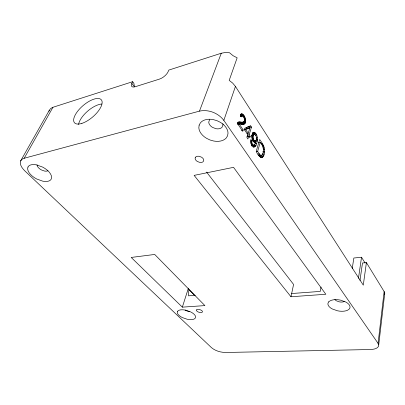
<?xml version="1.0" encoding="UTF-8"?>
<svg xmlns="http://www.w3.org/2000/svg" width="405" height="405" viewBox="0 0 405 405"><rect width="100%" height="100%" fill="white"/><g stroke="black" fill="none" stroke-linecap="round" stroke-linejoin="round"><path stroke-width="0.61" d="M254.467 142.707L255.671 142.439L254.927 144.317L253.793 145.314C251.935 144.803 251.581 142.276 251.834 140.631L250.887 139.411C250.128 141.968 251.991 148.701 255.388 146.397C257.899 143.097 259.028 131.65 252.644 132.455M237.608 124.492C240.61 123.652 246.741 125.758 245.673 120.28C245.283 117.875 244.266 114.23 241.501 113.84L240.357 115.172L241.319 116.853C243.111 113.496 245.875 120.26 244.099 121.819L237.558 123.51L243.471 122.209M245.465 122.674L240.59 123.874L240.833 122.35M264.404 152.837C265.422 147.825 262.511 143.309 259.666 139.492L256.228 151.338C257.985 156.315 263.731 161.225 264.404 152.837L262.617 153.217M254.968 141.208C252.862 139.948 251.976 135.017 254.664 134.192C257.393 135.822 257.372 142.236 253.155 141.618M132.637 81.699L131.817 83.41L134.485 86.817L133.852 83.263L132.637 81.699L52.939 107.29L50.746 108.449L49.359 110.211L20.63 160.937C19.384 164.719 22.204 168.217 24.695 170.758L211.451 347.627C215.344 350.887 220.507 352.385 225.524 352.487L370.479 349.525C373.339 349.318 376.858 349.039 378.548 346.371L384.75 293.215L384.137 291.554L366.409 262.602L362.485 262.977L359.984 280.457M378.741 344.913L378.073 343.349L384.137 291.554M384.548 294.805L384.75 293.215M366.409 262.602L363.285 285.145L235.437 86.427L232.738 83.162L229.195 80.382L237.158 57.804L233.153 55.753L229.513 52.751L225.231 52.513L221.272 53.237L168.824 70.08L168.055 71.832A7.989 3.534 -37.6 0 1 159.393 79.132L135.275 86.721A7.766 3.361 -38.5 0 1 131.817 83.41M358.455 278.336L361.528 257.236L353.843 258.02L352.234 268.505M321.049 287.059L320.254 291.403L291.661 293.534M290.977 296.754L194.127 175.38L233.548 167.336L325.822 294.263L290.977 296.754L293.579 284.442L206.57 172.084M260.243 142.352C263.392 145.709 265.219 152.31 261.276 155.621L259.899 154.685L257.631 151.399L260.243 142.352L258.451 142.752M247.708 126.649L250.73 125.92L251.5 127.084L249.166 134.749L250.209 136.308L249.804 137.654L248.756 136.09L246.928 136.515M248.756 136.09L247.88 138.971L246.913 137.543L247.799 134.662L244.382 129.575L244.802 128.228L250.73 125.92M246.994 133.604L248.209 133.321L249.85 127.97L245 129.129M239.927 123.91L239.249 124.087L243.197 129.949L242.752 131.377L237.401 123.449C238.044 121.227 240.818 122.087 242.458 122.3M182.341 307.147L131.205 257.448L154.71 254.451L204.9 305.598L182.341 307.147L188.401 288.168M378.073 343.349L223.833 120.371L235.437 86.427M48.959 111.309L49.359 110.211M20.63 160.937L21.976 159.286L24.204 158.249L199.478 111.127L221.272 53.237M24.204 158.249L52.939 107.29M209.577 119.672L208.737 122.168A7.589 5.209 20.6 0 0 212.458 127.372L216.012 128.714A7.224 4.956 20.6 0 0 222.082 127.221L222.988 124.755A7.589 5.204 20.6 0 0 222.861 123.808M244.534 129.944L249.85 127.97M253.849 132.172C250.599 134.303 251.682 141.072 255.155 142.58L255.671 142.439M240.737 114.124L241.957 113.815M240.616 114.453L242.448 113.987M240.514 114.98L242.954 114.357M240.438 115.698L243.486 114.924M240.479 116.225L242.311 115.764M240.524 116.336L242.63 115.835M242.823 115.992L244.043 115.683M243.344 116.868L244.559 116.559M243.764 117.769L244.984 117.46M244.094 118.695L245.308 118.392M244.321 119.647L245.536 119.343M244.453 120.584L245.673 120.28M237.932 122.239L239.026 121.971M238.211 122.35L239.851 121.945M237.224 123.004L240.909 122.092M243.876 121.596L245.703 121.146M239.213 123.024L241.046 122.573M242.266 122.269L244.099 121.819M240.762 123.145L245.632 121.945M241.537 124.203L245.197 123.307M241.613 124.568L244.833 123.783M242.509 124.563L244.352 124.102M251.5 127.084L246.67 128.243L246.154 127.469M241.36 130.39L243.197 129.949M253.15 132.526L254.355 132.243M252.452 133.078L254.856 132.516M252.361 133.685L255.363 132.987M247.339 135.169L249.166 134.749M252.264 134.495L255.869 133.655M252.512 134.597L254.32 134.177M252.183 134.713L254.062 134.333M251.895 134.976L253.707 134.556M253.793 134.617L254.993 134.339M251.647 135.386L253.459 134.966M251.439 135.938L253.252 135.523M248.994 136.591L250.209 136.308M255.322 135.148L256.522 134.875M251.91 136.379L253.115 136.1M251.844 136.986L253.054 136.708M251.849 137.624L253.059 137.351M251.93 138.292L253.14 138.019M252.072 138.95L253.277 138.677M256.132 138.12L257.332 137.847M252.264 139.558L253.469 139.285M252.507 140.115L253.712 139.841M250.619 140.905L251.834 140.631M256.223 139.715L257.423 139.441M252.801 140.621L254.011 140.348M253.125 141.041L254.33 140.768M255.575 140.692L257.372 140.282M250.528 142.013L251.743 141.74M252.841 141.461L255.838 140.854M253.469 141.639L255.575 141.117M253.646 142.008L257.246 141.198M250.629 143.006L251.839 142.732M250.898 143.891L252.112 143.623M254.963 143.633L256.765 143.233M251.328 144.691L252.538 144.418M251.758 145.213L252.968 144.944M252.118 145.41L254.537 144.874M251.571 145.638L253.388 145.233M252.35 145.597L254.168 145.198M261.002 143.598L262.192 143.335M251.976 145.714L253.793 145.314M251.869 146.094L256.092 145.162M261.736 144.772L262.926 144.509M252.973 146.929L255.388 146.397M253.439 147.278L254.649 147.01M262.248 145.729L263.437 145.466M262.734 146.924L263.923 146.666M263.078 148.169L264.262 147.911M263.326 149.815L264.516 149.561M256.426 151.657L257.631 151.399M262.774 151.586L264.556 151.207M258.02 154.022L259.225 153.763M258.694 154.938L259.899 154.685M262.268 154.806L264.06 154.432M258.638 155.631L260.44 155.252M259.089 155.92L261.767 155.419M259.478 155.996L261.276 155.621M259.478 156.507L263.655 155.631M260.207 157.155L263.194 156.532M260.911 157.535L262.708 157.16M261.012 157.773L262.212 157.525M199.478 111.127C208.474 109.142 218.33 113.056 223.833 120.371M195.301 295.285L188.512 295.832L188.872 289.494L194.602 295.336M188.436 311.44L186.133 310.635A4.875 2.162 17.2 0 1 185.151 310.068M245.754 129.651L248.209 133.321M361.528 257.236L365.113 263.073M37.057 164.896L37.27 165.903A6.531 3.402 27.3 0 0 41.416 169.938L44.428 171.026A6.217 3.24 27.3 0 0 47.977 170.652M78.585 124.446A17.526 7.548 -40.6 0 1 87.358 111.39A17.526 7.548 -40.6 0 1 101.782 104.014M344.275 301.497A5.473 2.708 10.2 0 1 339.188 301.821L336.58 300.885A5.751 2.845 10.1 0 1 334.869 299.482M189.601 311.622A4.642 2.06 17.2 0 1 188.436 311.44M195.225 157.783L195.139 158.537A4.602 2.916 20.3 0 0 197.463 161.534L199.63 162.339A4.379 2.779 20.3 0 0 203.254 161.554L203.745 160.167A4.597 2.916 20.3 0 0 201.432 157.145L199.24 156.33A4.379 2.779 20.3 0 0 195.605 157.135L195.225 157.783M199.149 125.135L198.825 127.843A15.562 10.53 20.4 0 0 206.54 138.323L210.038 139.998L213.754 141.036A14.808 10.014 20.4 0 0 226.127 138.135L227.554 135.857L228.025 133.184A15.552 10.515 20.5 0 0 220.482 122.391L216.862 120.624L212.995 119.551A14.823 10.034 20.5 0 0 200.455 122.766L199.149 125.135M177.405 311.612L177.269 312.711A9.801 4.278 17.2 0 0 182.387 317.581L186.994 319.186A9.33 4.07 17.2 0 0 194.613 318.76L195.418 317.895L195.61 316.816A9.796 4.273 17.2 0 0 190.552 311.87L185.834 310.22A9.34 4.075 17.2 0 0 178.154 310.721L177.405 311.612M196.526 309.957L196.46 310.316A3.205 1.428 16.7 0 0 198.085 311.931L199.604 312.457A3.053 1.362 16.7 0 0 202.135 312.301L202.475 311.653A3.205 1.428 16.7 0 0 200.86 310.033L199.331 309.496A3.053 1.362 16.7 0 0 196.79 309.663L196.526 309.957M27.97 167.032L27.621 168.799L28.092 170.844A13.37 6.855 27.1 0 0 36.627 178.964L42.743 181.172A12.722 6.521 27.1 0 0 51.182 179.192L51.627 177.481L51.258 175.466A13.365 6.844 27.1 0 0 42.758 167.149L36.445 164.855A12.737 6.531 27.1 0 0 27.97 167.032M328.708 301.872L327.974 303.178A11.578 5.635 10.3 0 0 332.196 308.919L337.406 310.782A11.021 5.361 10.3 0 0 347.611 310.21L349.11 309.182L349.925 307.891A11.568 5.629 10.3 0 0 345.84 302.049L340.489 300.125A11.026 5.371 10.3 0 0 330.146 300.804L328.708 301.872M81.85 123.398A17.663 7.452 -40.6 0 0 102.106 101.635A17.663 7.452 -40.6 0 0 79.724 108.803A17.663 7.452 -40.6 0 0 81.85 123.398"/></g></svg>
